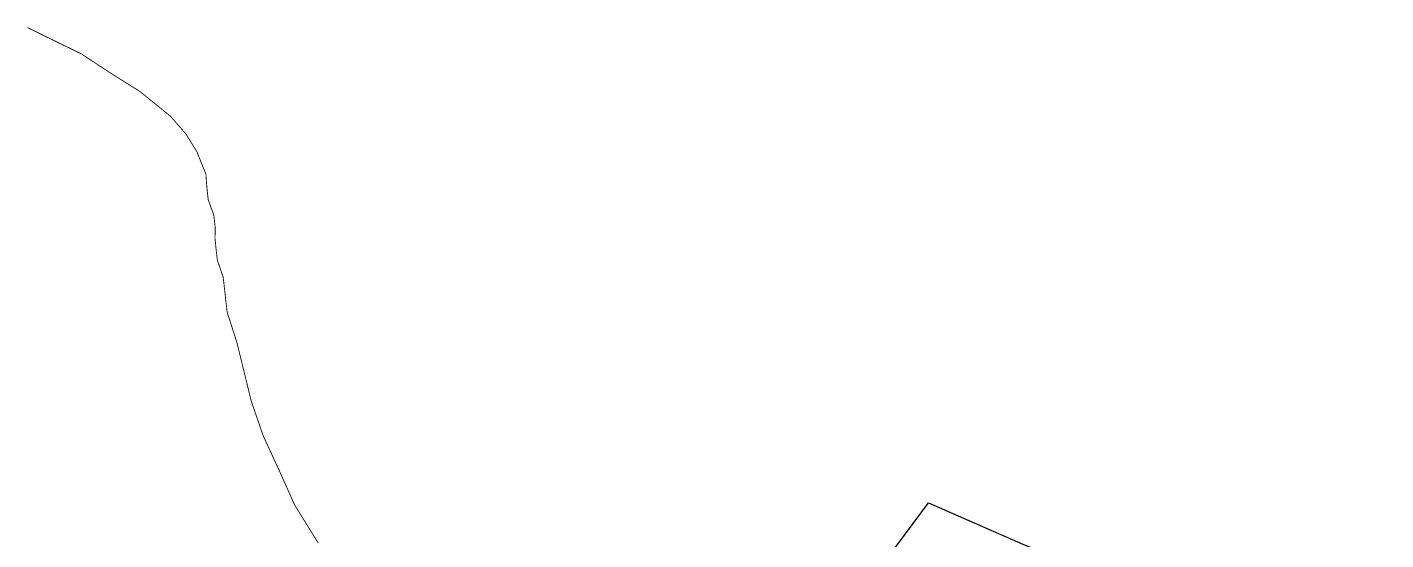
# Model space of a CAD drawing. Header units: metres. Extents: x 276130 to 280851, y 2057104 to 2062087.
# Drawn here: x 276130 to 280851, y 2060306 to 2062087 of the extents above; entities that cross this region are included whole.
import ezdxf

# ---------------------------------------------------------------- set-up
doc = ezdxf.new("R2010")
doc.units = ezdxf.units.M
doc.header["$MEASUREMENT"] = 0
doc.layers.add('NATURALLY PROTECTED', color=3, linetype='Continuous')
doc.layers.add('village', color=3, linetype='Continuous')

msp = doc.modelspace()

# ---------------------------------------------------------------- linework, layer by layer
at = {"layer": 'NATURALLY PROTECTED', "const_width": 3, "flags": 128}
msp.add_lwpolyline([(276131.4, 2062085.7), (276319.4, 2061993.6), (276422.2, 2061926.1), (276522.5, 2061863.2), (276628.6, 2061777), (276682.2, 2061715.2), (276719.5, 2061654.6), (276751, 2061576.5), (276752.5, 2061553.4), (276755.5, 2061519.2), (276759, 2061487.6), (276778.6, 2061433.7), (276783.3, 2061390.8), (276782.6, 2061353.4), (276786.1, 2061318.1), (276790.8, 2061277.4), (276810.9, 2061219.1), (276824.8, 2061097.1), (276859.1, 2060990.1), (276908.2, 2060789.3), (276949.8, 2060668.2), (277007.8, 2060542.5), (277059.2, 2060427.3), (277141, 2060295.4)], dxfattribs=at)
at = {"layer": 'village', "color": 6}
msp.add_polyline3d([(278136.6, 2060256.3, 0), (278444.8, 2060253, 0), (278625.4, 2060184.3, 0), (278748.9, 2060153, 0), (278928, 2060163.9, 0), (279125.2, 2060250, 0), (279262.1, 2060434.5, 0), (279589.1, 2060291.2, 0), (279745.7, 2060227.2, 0), (279861.1, 2060157.9, 0), (279949.7, 2060135.9, 0), (280048.7, 2060071.1, 0), (280045.4, 2060057.3, 0), (279988.2, 2059804.2, 0), (279937.5, 2059553.8, 0), (280192.3, 2059331.2, 0), (280340.8, 2059248.5, 0), (280405.5, 2059133.3, 0), (280492.9, 2059107.8, 0), (280649.6, 2059050.2, 0), (280704.6, 2058992.9, 0), (280831.8, 2058874.4, 0), (280844, 2058782.5, 0), (280851, 2058543.2, 0)], dxfattribs=at)

doc.saveas('drawing.dxf')
